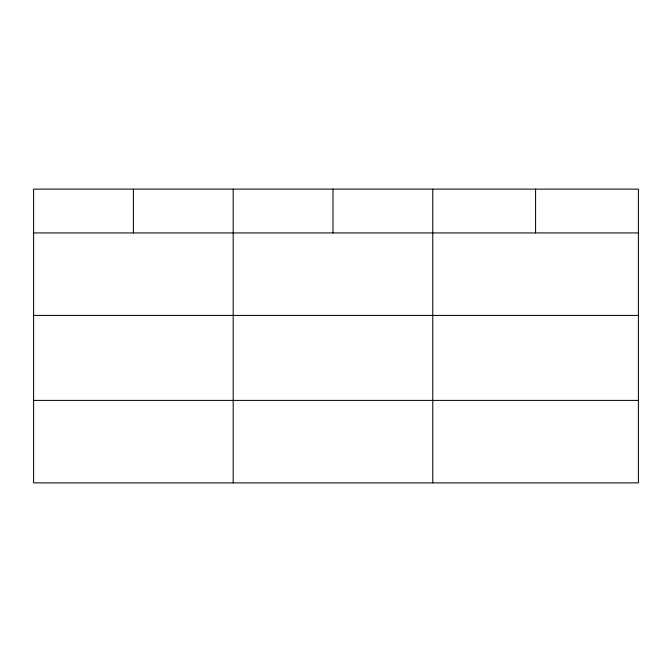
<?xml version="1.0" encoding="UTF-8"?>
<svg xmlns="http://www.w3.org/2000/svg" width="672" height="672" viewBox="0 0 672 672"><rect width="100%" height="100%" fill="white"/><g stroke="black" fill="none" stroke-linecap="round" stroke-linejoin="round"><path stroke-width="1.01" d="M638.4 315.42L638.4 189.118L33.6 189.118L33.6 482.882L638.4 482.882L638.4 315.42L33.6 315.42M33.6 232.932L638.4 232.932M33.6 400.403L638.4 400.403M535.584 189.118L535.584 232.932M432.768 189.118L432.768 482.882M332.976 189.118L332.976 232.932M233.184 189.118L233.184 482.882M133.392 189.118L133.392 232.932"/></g></svg>
